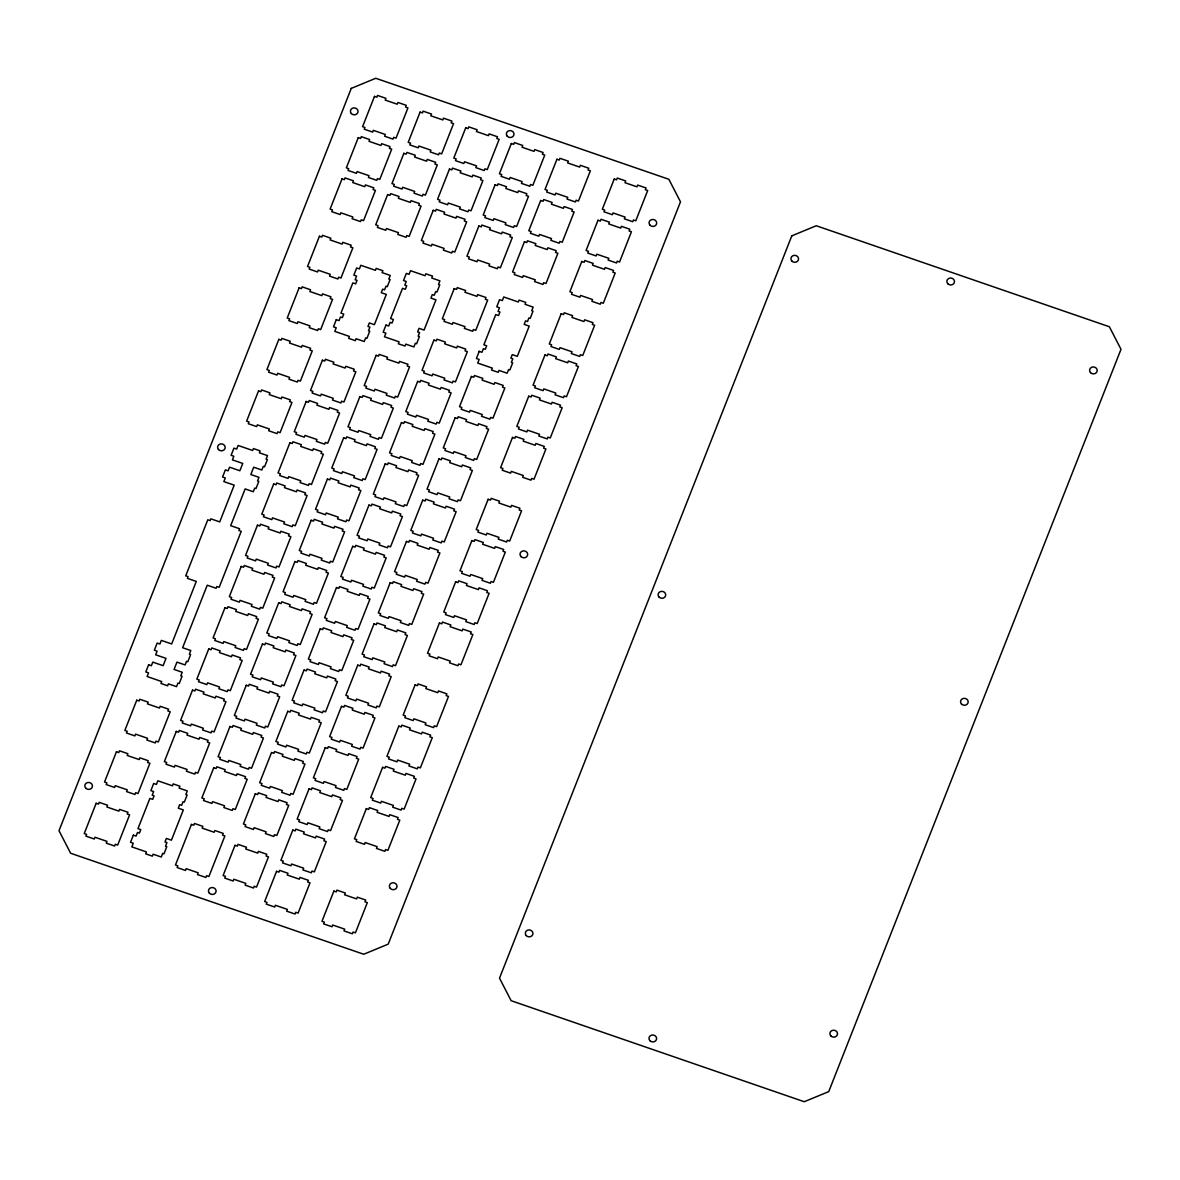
<?xml version="1.0" encoding="UTF-8"?>
<svg xmlns="http://www.w3.org/2000/svg" width="1180" height="1180" viewBox="0 0 1180 1180"><rect width="100%" height="100%" fill="white"/><g stroke="black" fill="none" stroke-linecap="round" stroke-linejoin="round"><path stroke-width="1.5" d="M351.271 88.382L59 830.705L70.623 853.243L363.735 954.251L388.205 944.148L680.491 201.824L668.854 179.286L375.756 78.278L351.271 88.382M148.621 664.797L145.804 671.951L148.547 672.895L147.117 676.524L161.704 681.553L160.952 683.471L167.634 685.772L168.401 683.854L176.543 686.657L177.974 683.028L179.257 683.471L182.074 676.317L180.791 675.889L182.222 672.261L174.065 669.444L176.956 662.128L185.098 664.945L186.529 661.316L187.812 661.759L190.614 654.605L189.346 654.163L190.777 650.534L182.62 647.731L207.238 585.206L216.147 588.274L216.84 586.519L219.185 587.33L241.236 531.31L238.891 530.499L239.584 528.729L230.675 525.661L245.145 488.918L253.302 491.736L254.718 488.107L256.001 488.55L258.818 481.396L257.535 480.953L258.966 477.325L250.824 474.522L253.7 467.206L261.842 470.009L263.273 466.38L264.556 466.823L267.373 459.669L266.09 459.241L267.521 455.613L259.364 452.796L260.131 450.878L253.435 448.562L252.682 450.495L238.094 445.465L236.664 449.093L233.92 448.149L231.103 455.303L233.846 456.247L232.416 459.875L242.756 463.43L239.879 470.746L229.54 467.192L228.109 470.82L225.365 469.876L222.563 477.015L225.292 477.959L223.861 481.588L234.201 485.157L219.731 521.899L210.837 518.831L210.143 520.587L207.798 519.775L185.732 575.796L188.077 576.607L187.384 578.362L196.293 581.43L171.675 643.956L161.335 640.386L159.905 644.014L157.176 643.071L154.359 650.224L157.102 651.168L155.672 654.797L166.011 658.366L163.12 665.668L152.781 662.113L151.365 665.741L148.621 664.797M96.155 803.3L84.252 833.552L86.597 834.363L85.904 836.119L94.282 839.01L94.975 837.24L106.967 841.37L106.274 843.14L114.652 846.031L115.345 844.261L117.69 845.072L129.608 814.834L127.263 814.023L127.956 812.268L119.564 809.377L118.885 811.132L106.893 807.002L107.572 805.247L99.194 802.356L98.501 804.111L96.155 803.3M116.451 751.749L104.548 782.001L106.893 782.812L106.2 784.567L114.578 787.458L115.271 785.688L127.263 789.833L126.57 791.588L134.948 794.479L135.641 792.709L138.001 793.521L149.904 763.283L147.559 762.472L148.252 760.717L139.874 757.826L139.181 759.581L127.189 755.451L127.883 753.696L119.49 750.804L118.797 752.56L116.451 751.749M136.747 700.212L124.844 730.45L127.189 731.261L126.496 733.016L134.874 735.907L135.567 734.137L147.559 738.282L146.866 740.037L155.244 742.928L155.937 741.158L158.297 741.969L170.2 711.732L167.855 710.921L168.548 709.165L160.17 706.274L159.477 708.029L147.485 703.9L148.179 702.144L139.786 699.253L139.093 701.009L136.747 700.212M258.538 390.904L246.62 421.142L248.98 421.953L248.287 423.723L256.665 426.6L257.358 424.844L269.35 428.974L268.656 430.744L277.034 433.621L277.728 431.865L280.073 432.676L291.976 402.424L289.631 401.628L290.324 399.858L281.946 396.981L281.253 398.737L269.261 394.607L269.955 392.837L261.577 389.961L260.883 391.716L258.538 390.904M278.834 339.353L266.916 369.606L269.276 370.402L268.583 372.172L276.961 375.048L277.654 373.293L289.646 377.423L288.953 379.193L297.331 382.069L298.024 380.314L300.369 381.125L312.272 350.888L309.927 350.077L310.62 348.307L302.242 345.43L301.549 347.185L289.557 343.056L290.251 341.3L281.873 338.409L281.179 340.165L278.834 339.353M299.13 287.802L287.212 318.054L289.572 318.851L288.879 320.621L297.257 323.512L297.95 321.742L309.942 325.872L309.249 327.642L317.627 330.518L318.32 328.763L320.665 329.574L332.568 299.337L330.223 298.525L330.916 296.77L322.538 293.879L321.845 295.634L309.853 291.504L310.546 289.749L302.169 286.858L301.475 288.613L299.13 287.802M319.426 236.251L307.523 266.503L309.868 267.314L309.175 269.07L317.553 271.961L318.246 270.191L330.238 274.32L329.545 276.091L337.923 278.981L338.616 277.212L340.961 278.023L352.864 247.785L350.519 246.974L351.212 245.219L342.834 242.328L342.141 244.083L330.149 239.953L330.843 238.198L322.465 235.307L321.771 237.062L319.426 236.251M342.023 178.873L330.105 209.111L332.465 209.922L331.772 211.677L340.15 214.568L340.843 212.813L352.835 216.943L352.142 218.698L360.519 221.589L361.213 219.819L363.558 220.631L375.461 190.393L373.116 189.582L373.809 187.827L365.431 184.935L364.738 186.691L352.746 182.561L353.44 180.805L345.062 177.915L344.368 179.67L342.023 178.873M358.263 137.632L346.345 167.87L348.69 168.681L347.997 170.436L356.39 173.327L357.083 171.572L369.075 175.702L368.381 177.457L376.759 180.348L377.453 178.593L379.798 179.39L391.701 149.152L389.356 148.341L390.049 146.585L381.671 143.695L380.978 145.45L368.986 141.32L369.679 139.565L361.301 136.673L360.608 138.429L358.263 137.632M374.488 96.391L362.584 126.629L364.93 127.44L364.237 129.195L372.615 132.086L373.308 130.331L385.3 134.461L384.606 136.216L392.999 139.107L393.692 137.352L396.038 138.149L407.941 107.911L405.596 107.1L406.289 105.345L397.911 102.453L397.218 104.209L385.226 100.079L385.919 98.323L377.541 95.433L376.848 97.203L374.488 96.391M133.34 835.16L130.523 842.313L133.266 843.258L131.835 846.886L146.423 851.916L145.671 853.833L152.353 856.149L153.12 854.217L161.262 857.019L162.692 853.391L163.976 853.833L166.778 846.694L165.51 846.252L166.941 842.623L164.994 841.945L166.38 838.434L171.424 840.175L183.328 809.923L178.283 808.182L179.67 804.672L181.617 805.335L183.048 801.707L184.316 802.149L187.133 794.996L185.865 794.568L187.296 790.939L179.139 788.122L179.891 786.205L173.209 783.889L172.457 785.821L157.855 780.791L156.424 784.42L153.695 783.476L150.878 790.63L153.607 791.573L152.191 795.202L154.064 795.851L152.677 799.362L149.89 798.403L137.972 828.64L140.774 829.614L139.388 833.124L137.5 832.475L136.069 836.104L133.34 835.16M336.3 319.662L333.498 326.816L336.226 327.76L334.796 331.388L349.398 336.418L348.631 338.336L355.328 340.651L356.08 338.719L364.237 341.522L365.667 337.893L366.936 338.336L369.753 331.197L368.47 330.754L369.901 327.126L367.954 326.447L369.34 322.937L374.385 324.677L386.303 294.425L381.258 292.684L382.645 289.174L384.577 289.838L386.007 286.209L387.291 286.651L390.108 279.498L388.825 279.07L390.255 275.427L382.114 272.624L382.866 270.707L376.169 268.391L375.417 270.323L360.829 265.294L359.399 268.922L356.655 267.978L353.838 275.132L356.581 276.076L355.151 279.704L357.038 280.353L355.652 283.864L352.85 282.905L340.946 313.143L343.749 314.116L342.362 317.627L340.474 316.978L339.044 320.606L336.3 319.662M176.277 731.394L164.359 761.631L166.704 762.442L166.011 764.198L174.404 767.088L175.097 765.333L187.089 769.463L186.396 771.219L194.774 774.11L195.467 772.354L197.812 773.151L209.716 742.913L207.37 742.102L208.064 740.347L199.686 737.456L198.992 739.211L187.001 735.081L187.694 733.326L179.316 730.435L178.623 732.205L176.277 731.394M192.502 690.153L180.599 720.39L182.944 721.201L182.251 722.957L190.629 725.848L191.322 724.092L203.314 728.222L202.621 729.977L211.014 732.869L211.692 731.113L214.052 731.925L225.955 701.672L223.61 700.861L224.303 699.106L215.925 696.215L215.232 697.985L203.24 693.84L203.934 692.085L195.541 689.194L194.862 690.964L192.502 690.153M208.742 648.912L196.839 679.149L199.184 679.96L198.491 681.716L206.869 684.606L207.562 682.851L219.554 686.981L218.861 688.737L227.239 691.628L227.932 689.872L230.277 690.683L242.195 660.431L239.85 659.62L240.543 657.865L232.15 654.974L231.457 656.744L219.465 652.599L220.159 650.844L211.781 647.953L211.087 649.723L208.742 648.912M224.982 607.671L213.079 637.908L215.424 638.719L214.731 640.475L223.108 643.365L223.802 641.61L235.794 645.74L235.1 647.496L243.478 650.387L244.172 648.631L246.517 649.443L258.435 619.19L256.075 618.379L256.768 616.624L248.39 613.733L247.697 615.503L235.705 611.373L236.398 609.603L228.02 606.712L227.327 608.482L224.982 607.671M241.221 566.429L229.318 596.667L231.664 597.478L230.97 599.234L239.348 602.125L240.042 600.369L252.033 604.499L251.34 606.255L259.718 609.146L260.411 607.39L262.757 608.202L274.66 577.949L272.315 577.153L273.008 575.383L264.63 572.492L263.937 574.262L251.945 570.132L252.638 568.362L244.26 565.486L243.567 567.241L241.221 566.429M257.461 525.189L245.543 555.426L247.903 556.237L247.21 558.007L255.588 560.884L256.281 559.128L268.273 563.258L267.58 565.028L275.958 567.904L276.651 566.149L278.996 566.961L290.899 536.708L288.554 535.912L289.248 534.142L280.87 531.266L280.176 533.021L268.185 528.891L268.878 527.121L260.5 524.245L259.806 526L257.461 525.189M273.701 483.948L261.783 514.2L264.128 514.996L263.435 516.766L271.828 519.643L272.521 517.887L284.513 522.017L283.82 523.787L292.197 526.663L292.891 524.908L295.236 525.72L307.139 495.482L304.794 494.671L305.487 492.901L297.109 490.025L296.416 491.78L284.424 487.65L285.118 485.88L276.74 483.003L276.046 484.759L273.701 483.948M289.926 442.707L278.023 472.959L280.368 473.755L279.675 475.525L288.053 478.401L288.746 476.646L300.738 480.776L300.045 482.546L308.437 485.423L309.131 483.667L311.476 484.478L323.379 454.241L321.034 453.43L321.727 451.66L313.349 448.784L312.656 450.539L300.664 446.409L301.357 444.654L292.979 441.763L292.286 443.518L289.926 442.707M306.166 401.466L294.263 431.718L296.608 432.529L295.915 434.284L304.293 437.175L304.986 435.405L316.978 439.535L316.284 441.305L324.662 444.196L325.356 442.426L327.716 443.238L339.619 413L337.274 412.189L337.967 410.434L329.589 407.543L328.896 409.298L316.904 405.168L317.582 403.413L309.204 400.522L308.511 402.277L306.166 401.466M322.406 360.225L310.502 390.477L312.848 391.288L312.154 393.043L320.532 395.934L321.226 394.164L333.217 398.309L332.524 400.064L340.902 402.955L341.595 401.185L343.941 401.997L355.858 371.759L353.499 370.948L354.192 369.193L345.814 366.302L345.12 368.057L333.129 363.927L333.822 362.172L325.444 359.281L324.751 361.036L322.406 360.225M387.63 194.582L375.727 224.82L378.072 225.631L377.379 227.401L385.757 230.277L386.45 228.522L398.442 232.652L397.749 234.422L406.126 237.298L406.82 235.543L409.165 236.354L421.068 206.102L418.723 205.305L419.416 203.535L411.038 200.659L410.345 202.414L398.353 198.284L399.047 196.514L390.669 193.638L389.975 195.393L387.63 194.582M403.87 153.341L391.952 183.593L394.312 184.39L393.619 186.16L401.997 189.036L402.69 187.281L414.682 191.411L413.988 193.181L422.366 196.057L423.06 194.302L425.405 195.113L437.308 164.876L434.963 164.064L435.656 162.294L427.278 159.418L426.585 161.173L414.593 157.043L415.286 155.273L406.908 152.397L406.215 154.152L403.87 153.341M420.095 112.1L408.192 142.352L410.537 143.149L409.844 144.919L418.222 147.795L418.915 146.04L430.906 150.17L430.228 151.94L438.606 154.816L439.299 153.061L441.645 153.872L453.548 123.635L451.202 122.823L451.896 121.053L443.518 118.177L442.825 119.932L430.833 115.802L431.526 114.047L423.148 111.156L422.455 112.911L420.095 112.1M385.978 325.075L383.161 332.214L385.89 333.158L384.474 336.787L399.061 341.817L398.309 343.749L404.991 346.05L405.758 344.132L413.9 346.935L415.331 343.306L416.599 343.749L419.416 336.595L418.148 336.153L419.579 332.524L417.632 331.86L419.018 328.335L424.062 330.076L435.966 299.838L430.921 298.098L432.308 294.572L434.255 295.251L435.686 291.622L436.954 292.065L439.771 284.911L438.488 284.469L439.919 280.84L431.777 278.038L432.529 276.105L425.847 273.804L425.08 275.722L410.493 270.692L409.062 274.32L406.318 273.391L403.516 280.53L406.245 281.474L404.814 285.103L406.702 285.752L405.315 289.277L402.527 288.304L390.61 318.556L393.412 319.514L392.025 323.04L390.138 322.391L388.707 326.019L385.978 325.075M191.44 824.422L175.466 864.984L177.811 865.796L177.118 867.551L185.496 870.442L186.189 868.672L198.181 872.817L197.488 874.572L205.881 877.463L206.574 875.693L208.919 876.504L224.879 835.956L222.533 835.145L223.227 833.39L214.849 830.499L214.155 832.254L202.164 828.124L202.857 826.369L194.479 823.478L193.786 825.233L191.44 824.422M213.757 767.723L201.854 797.975L204.199 798.771L203.506 800.542L211.884 803.418L212.577 801.663L224.569 805.793L223.876 807.562L232.254 810.439L232.947 808.683L235.292 809.495L247.21 779.257L244.865 778.446L245.558 776.676L237.165 773.8L236.472 775.555L224.48 771.425L225.174 769.67L216.796 766.779L216.102 768.534L213.757 767.723M229.997 726.482L218.094 756.734L220.439 757.531L219.745 759.301L228.124 762.192L228.817 760.422L240.809 764.552L240.115 766.322L248.493 769.198L249.187 767.442L251.532 768.254L263.45 738.016L261.09 737.205L261.783 735.45L253.405 732.559L252.712 734.314L240.72 730.184L241.413 728.429L233.035 725.538L232.342 727.293L229.997 726.482M246.237 685.241L234.333 715.493L236.679 716.304L235.985 718.06L244.363 720.951L245.056 719.181L257.048 723.311L256.355 725.081L264.733 727.972L265.426 726.202L267.772 727.013L279.675 696.775L277.33 695.964L278.023 694.209L269.645 691.318L268.952 693.073L256.96 688.943L257.653 687.188L249.275 684.297L248.582 686.052L246.237 685.241M262.476 644L250.558 674.252L252.918 675.063L252.225 676.819L260.603 679.71L261.296 677.94L273.288 682.084L272.595 683.84L280.973 686.731L281.666 684.961L284.011 685.772L295.915 655.534L293.569 654.723L294.263 652.968L285.885 650.077L285.191 651.832L273.2 647.702L273.893 645.947L265.515 643.056L264.822 644.811L262.476 644M278.716 602.774L266.798 633.011L269.143 633.822L268.45 635.577L276.843 638.469L277.536 636.699L289.528 640.843L288.834 642.599L297.213 645.49L297.906 643.72L300.251 644.531L312.154 614.293L309.809 613.482L310.502 611.727L302.124 608.836L301.431 610.591L289.439 606.461L290.132 604.706L281.755 601.815L281.061 603.57L278.716 602.774M294.941 561.533L283.038 591.77L285.383 592.581L284.69 594.337L293.068 597.227L293.761 595.472L305.753 599.602L305.06 601.358L313.452 604.249L314.146 602.479L316.491 603.29L328.394 573.052L326.049 572.241L326.742 570.486L318.364 567.595L317.671 569.35L305.679 565.22L306.372 563.465L297.994 560.574L297.301 562.329L294.941 561.533M311.181 520.292L299.278 550.529L301.623 551.34L300.93 553.096L309.308 555.986L310.001 554.231L321.993 558.361L321.299 560.117L329.677 563.008L330.37 561.252L332.716 562.049L344.634 531.811L342.288 531L342.982 529.245L334.589 526.354L333.911 528.109L321.919 523.979L322.597 522.224L314.219 519.333L313.526 521.088L311.181 520.292M327.421 479.05L315.517 509.288L317.863 510.099L317.169 511.855L325.547 514.746L326.241 512.99L338.232 517.12L337.539 518.875L345.917 521.767L346.61 520.011L348.956 520.808L360.874 490.57L358.514 489.759L359.207 488.004L350.829 485.113L350.136 486.883L338.144 482.738L338.837 480.983L330.459 478.092L329.766 479.862L327.421 479.05M343.66 437.81L331.757 468.047L334.102 468.858L333.409 470.614L341.787 473.505L342.48 471.749L354.472 475.879L353.779 477.635L362.157 480.525L362.85 478.77L365.195 479.582L377.099 449.329L374.753 448.518L375.447 446.763L367.069 443.872L366.375 445.642L354.384 441.497L355.077 439.742L346.699 436.851L346.006 438.621L343.66 437.81M359.9 396.569L347.982 426.806L350.342 427.617L349.649 429.373L358.027 432.264L358.72 430.508L370.712 434.638L370.019 436.394L378.397 439.285L379.09 437.529L381.435 438.341L393.338 408.088L390.993 407.277L391.686 405.522L383.308 402.631L382.615 404.401L370.623 400.256L371.317 398.501L362.939 395.61L362.245 397.38L359.9 396.569M376.14 355.328L364.222 385.565L366.567 386.376L365.874 388.132L374.267 391.023L374.96 389.267L386.952 393.397L386.258 395.152L394.636 398.044L395.329 396.288L397.675 397.1L409.578 366.847L407.233 366.051L407.926 364.281L399.548 361.39L398.855 363.16L386.863 359.03L387.556 357.26L379.178 354.384L378.485 356.139L376.14 355.328M433.237 210.306L421.334 240.543L423.679 241.354L422.986 243.109L431.364 246.001L432.057 244.245L444.049 248.375L443.356 250.131L451.733 253.022L452.427 251.266L454.772 252.063L466.675 221.825L464.33 221.014L465.023 219.259L456.645 216.368L455.952 218.123L443.96 213.993L444.654 212.238L436.275 209.347L435.582 211.102L433.237 210.306M449.477 169.065L437.559 199.302L439.919 200.113L439.226 201.869L447.603 204.76L448.297 203.004L460.289 207.134L459.595 208.89L467.973 211.781L468.667 210.025L471.012 210.822L482.915 180.584L480.57 179.773L481.263 178.018L472.885 175.127L472.192 176.882L460.2 172.752L460.893 170.997L452.515 168.106L451.822 169.876L449.477 169.065M465.717 127.823L453.799 158.061L456.144 158.872L455.45 160.628L463.843 163.519L464.537 161.763L476.528 165.893L475.835 167.649L484.213 170.54L484.906 168.784L487.251 169.596L499.155 139.343L496.81 138.532L497.503 136.777L489.125 133.886L488.432 135.656L476.44 131.511L477.133 129.756L468.755 126.865L468.062 128.635L465.717 127.823M235.012 845.308L223.108 875.545L225.454 876.356L224.761 878.112L233.139 881.003L233.832 879.248L245.823 883.378L245.13 885.133L253.508 888.024L254.202 886.269L256.547 887.065L268.465 856.827L266.105 856.016L266.798 854.261L258.42 851.37L257.727 853.125L245.735 848.995L246.428 847.24L238.05 844.349L237.357 846.104L235.012 845.308M255.308 793.757L243.405 823.994L245.75 824.805L245.056 826.561L253.435 829.452L254.128 827.696L266.12 831.826L265.426 833.582L273.804 836.473L274.498 834.717L276.843 835.514L288.761 805.276L286.401 804.465L287.094 802.71L278.716 799.819L278.023 801.574L266.031 797.444L266.724 795.689L258.346 792.798L257.653 794.568L255.308 793.757M271.548 752.516L259.644 782.753L261.99 783.564L261.296 785.319L269.674 788.211L270.368 786.455L282.359 790.585L281.666 792.341L290.044 795.231L290.737 793.476L293.082 794.288L304.986 764.035L302.641 763.224L303.334 761.469L294.956 758.578L294.263 760.348L282.271 756.203L282.964 754.448L274.586 751.557L273.893 753.327L271.548 752.516M287.787 711.275L275.869 741.512L278.229 742.323L277.536 744.078L285.914 746.97L286.607 745.214L298.599 749.344L297.906 751.1L306.284 753.991L306.977 752.235L309.322 753.047L321.226 722.794L318.88 721.983L319.574 720.228L311.195 717.337L310.502 719.107L298.511 714.962L299.204 713.207L290.826 710.316L290.132 712.086L287.787 711.275M304.027 670.034L292.109 700.271L294.454 701.082L293.761 702.838L302.154 705.729L302.847 703.973L314.839 708.103L314.146 709.859L322.524 712.75L323.217 710.994L325.562 711.806L337.465 681.553L335.12 680.742L335.813 678.987L327.435 676.096L326.742 677.866L314.75 673.736L315.444 671.966L307.066 669.075L306.372 670.845L304.027 670.034M320.252 628.793L308.349 659.03L310.694 659.841L310.001 661.597L318.379 664.488L319.072 662.732L331.064 666.862L330.37 668.618L338.763 671.509L339.457 669.753L341.802 670.565L353.705 640.312L351.36 639.516L352.053 637.746L343.675 634.855L342.982 636.625L330.99 632.495L331.683 630.725L323.305 627.849L322.612 629.604L320.252 628.793M336.492 587.552L324.589 617.789L326.934 618.6L326.241 620.37L334.619 623.247L335.312 621.491L347.304 625.621L346.61 627.376L354.988 630.268L355.682 628.512L358.042 629.324L369.945 599.071L367.6 598.275L368.293 596.505L359.915 593.629L359.221 595.384L347.23 591.254L347.923 589.484L339.53 586.608L338.837 588.363L336.492 587.552M352.731 546.311L340.828 576.563L343.173 577.359L342.48 579.129L350.858 582.005L351.552 580.25L363.543 584.38L362.85 586.15L371.228 589.026L371.921 587.271L374.267 588.082L386.185 557.845L383.839 557.034L384.518 555.264L376.14 552.388L375.447 554.143L363.455 550.013L364.148 548.243L355.77 545.367L355.077 547.122L352.731 546.311M368.971 505.07L357.068 535.322L359.413 536.118L358.72 537.888L367.098 540.764L367.791 539.009L379.783 543.139L379.09 544.909L387.468 547.786L388.161 546.03L390.506 546.841L402.41 516.604L400.064 515.793L400.757 514.023L392.38 511.147L391.686 512.902L379.695 508.772L380.388 507.017L372.01 504.125L371.317 505.881L368.971 505.07M385.211 463.829L373.308 494.081L375.653 494.877L374.96 496.647L383.338 499.538L384.031 497.768L396.023 501.898L395.329 503.668L403.707 506.545L404.401 504.789L406.746 505.601L418.649 475.363L416.304 474.552L416.997 472.797L408.619 469.906L407.926 471.661L395.934 467.531L396.627 465.775L388.25 462.885L387.556 464.64L385.211 463.829M401.451 422.588L389.533 452.84L391.878 453.651L391.2 455.406L399.577 458.297L400.271 456.527L412.263 460.672L411.569 462.427L419.947 465.318L420.641 463.548L422.986 464.36L434.889 434.122L432.544 433.311L433.237 431.555L424.859 428.665L424.166 430.42L412.174 426.29L412.867 424.535L404.489 421.644L403.796 423.399L401.451 422.588M417.676 381.347L405.773 411.599L408.118 412.41L407.425 414.165L415.803 417.056L416.496 415.286L428.488 419.431L427.794 421.186L436.187 424.077L436.88 422.307L439.226 423.119L451.129 392.881L448.784 392.07L449.477 390.315L441.099 387.424L440.406 389.179L428.414 385.049L429.107 383.294L420.729 380.402L420.036 382.158L417.676 381.347M433.916 340.12L422.012 370.358L424.358 371.169L423.664 372.924L432.042 375.815L432.736 374.045L444.727 378.19L444.034 379.945L452.412 382.836L453.105 381.066L455.465 381.877L467.369 351.64L465.023 350.829L465.717 349.074L457.339 346.183L456.645 347.938L444.654 343.808L445.347 342.053L436.954 339.161L436.261 340.917L433.916 340.12M454.212 288.569L442.308 318.806L444.654 319.618L443.96 321.373L452.338 324.264L453.031 322.509L465.023 326.639L464.33 328.394L472.723 331.285L473.401 329.53L475.761 330.326L487.665 300.089L485.319 299.278L486.013 297.522L477.635 294.631L476.941 296.387L464.95 292.257L465.643 290.501L457.25 287.61L456.572 289.366L454.212 288.569M478.844 226.014L466.941 256.252L469.286 257.063L468.593 258.833L476.971 261.709L477.664 259.954L489.656 264.084L488.963 265.854L497.341 268.73L498.034 266.975L500.379 267.786L512.297 237.549L509.937 236.738L510.63 234.968L502.252 232.091L501.559 233.846L489.567 229.717L490.261 227.947L481.882 225.07L481.189 226.826L478.844 226.014M495.084 184.773L483.18 215.026L485.526 215.822L484.833 217.592L493.211 220.468L493.904 218.713L505.896 222.843L505.202 224.613L513.58 227.489L514.274 225.734L516.619 226.545L528.522 196.308L526.177 195.496L526.87 193.727L518.492 190.85L517.799 192.606L505.807 188.476L506.5 186.72L498.122 183.829L497.429 185.584L495.084 184.773M511.324 143.532L499.406 173.785L501.766 174.581L501.072 176.351L509.45 179.242L510.144 177.472L522.135 181.602L521.442 183.372L529.82 186.248L530.513 184.493L532.859 185.304L544.762 155.067L542.417 154.256L543.11 152.5L534.732 149.609L534.038 151.365L522.047 147.234L522.74 145.479L514.362 142.588L513.669 144.344L511.324 143.532M479.213 351.345L476.41 358.499L479.139 359.443L477.708 363.071L492.311 368.101L491.544 370.033L498.24 372.334L498.993 370.402L507.149 373.219L508.58 369.591L509.849 370.033L512.666 362.88L511.382 362.437L512.813 358.808L510.866 358.145L512.253 354.62L517.297 356.36L529.215 326.123L524.171 324.382L525.557 320.857L527.49 321.521L528.92 317.892L530.203 318.334L533.021 311.195L531.738 310.753L533.168 307.125L525.026 304.307L525.779 302.39L519.082 300.089L518.33 302.006L503.742 296.977L502.311 300.605L499.568 299.661L496.75 306.815L499.494 307.759L498.063 311.387L499.951 312.036L498.565 315.547L495.762 314.588L483.859 344.826L486.662 345.799L485.275 349.31L483.387 348.661L481.956 352.289L479.213 351.345M276.562 871.327L264.659 901.564L267.005 902.375L266.311 904.146L274.689 907.022L275.382 905.267L287.374 909.396L286.681 911.167L295.059 914.043L295.752 912.288L298.098 913.099L310.001 882.861L307.656 882.05L308.349 880.28L299.971 877.404L299.278 879.159L287.286 875.029L287.979 873.259L279.601 870.383L278.908 872.138L276.562 871.327M292.802 830.086L280.884 860.338L283.244 861.135L282.551 862.904L290.929 865.781L291.622 864.025L303.614 868.156L302.921 869.926L311.299 872.802L311.992 871.047L314.337 871.858L326.241 841.62L323.895 840.809L324.589 839.039L316.211 836.163L315.517 837.918L303.526 833.788L304.219 832.033L295.841 829.142L295.148 830.897L292.802 830.086M309.042 788.845L297.124 819.097L299.469 819.894L298.776 821.663L307.169 824.555L307.862 822.785L319.854 826.915L319.161 828.685L327.538 831.561L328.232 829.806L330.577 830.617L342.48 800.379L340.135 799.568L340.828 797.813L332.45 794.922L331.757 796.677L319.765 792.547L320.459 790.792L312.081 787.901L311.387 789.656L309.042 788.845M325.267 747.604L313.364 777.856L315.709 778.667L315.016 780.423L323.394 783.313L324.087 781.544L336.079 785.673L335.386 787.444L343.778 790.335L344.471 788.565L346.817 789.376L358.72 759.138L356.375 758.327L357.068 756.572L348.69 753.681L347.997 755.436L336.005 751.306L336.698 749.551L328.32 746.66L327.627 748.415L325.267 747.604M341.507 706.363L329.604 736.615L331.949 737.426L331.256 739.182L339.634 742.073L340.327 740.303L352.319 744.447L351.625 746.202L360.003 749.094L360.697 747.324L363.057 748.135L374.96 717.897L372.615 717.086L373.308 715.331L364.93 712.44L364.237 714.195L352.245 710.065L352.923 708.31L344.545 705.419L343.852 707.174L341.507 706.363M357.747 665.122L345.843 695.374L348.189 696.185L347.495 697.941L355.873 700.832L356.567 699.062L368.558 703.206L367.865 704.962L376.243 707.852L376.936 706.082L379.281 706.894L391.2 676.656L388.84 675.845L389.533 674.09L381.155 671.199L380.462 672.954L368.47 668.824L369.163 667.069L360.785 664.178L360.092 665.933L357.747 665.122M373.986 623.896L362.083 654.133L364.428 654.944L363.735 656.7L372.113 659.591L372.806 657.835L384.798 661.965L384.105 663.721L392.483 666.612L393.176 664.842L395.521 665.653L407.425 635.415L405.079 634.604L405.773 632.849L397.395 629.958L396.701 631.713L384.709 627.583L385.403 625.828L377.025 622.937L376.332 624.692L373.986 623.896M390.226 582.654L378.308 612.892L380.668 613.703L379.975 615.459L388.353 618.35L389.046 616.594L401.038 620.724L400.345 622.48L408.723 625.371L409.416 623.615L411.761 624.412L423.664 594.174L421.319 593.363L422.012 591.608L413.634 588.717L412.941 590.472L400.949 586.342L401.643 584.587L393.265 581.696L392.571 583.451L390.226 582.654M406.466 541.413L394.548 571.651L396.893 572.462L396.215 574.218L404.593 577.109L405.286 575.353L417.277 579.483L416.584 581.239L424.962 584.13L425.656 582.374L428.001 583.171L439.904 552.933L437.559 552.122L438.252 550.367L429.874 547.476L429.181 549.231L417.189 545.101L417.882 543.346L409.504 540.455L408.811 542.225L406.466 541.413M422.691 500.173L410.788 530.41L413.133 531.221L412.44 532.976L420.818 535.868L421.511 534.112L433.502 538.242L432.809 539.998L441.202 542.889L441.895 541.133L444.241 541.945L456.144 511.692L453.799 510.881L454.492 509.126L446.114 506.235L445.421 508.005L433.429 503.86L434.122 502.105L425.744 499.214L425.051 500.984L422.691 500.173M438.93 458.932L427.027 489.169L429.373 489.98L428.679 491.736L437.057 494.626L437.75 492.871L449.742 497.001L449.049 498.757L457.427 501.648L458.12 499.892L460.48 500.704L472.384 470.451L470.038 469.64L470.731 467.885L462.353 464.994L461.66 466.764L449.669 462.619L450.362 460.864L441.969 457.973L441.276 459.743L438.93 458.932M455.17 417.691L443.267 447.928L445.612 448.739L444.919 450.495L453.297 453.386L453.99 451.63L465.982 455.76L465.289 457.516L473.667 460.406L474.36 458.651L476.705 459.463L488.623 429.21L486.278 428.399L486.971 426.644L478.579 423.753L477.885 425.523L465.894 421.393L466.587 419.623L458.209 416.732L457.516 418.502L455.17 417.691M471.41 376.45L459.507 406.687L461.852 407.498L461.159 409.268L469.537 412.145L470.23 410.389L482.222 414.519L481.529 416.275L489.906 419.166L490.6 417.41L492.945 418.222L504.863 387.969L502.503 387.173L503.196 385.403L494.818 382.526L494.125 384.282L482.133 380.152L482.827 378.382L474.449 375.506L473.755 377.261L471.41 376.45M524.451 241.738L512.548 271.975L514.893 272.786L514.2 274.542L522.578 277.433L523.271 275.678L535.263 279.808L534.57 281.563L542.948 284.454L543.641 282.699L545.986 283.495L557.904 253.257L555.544 252.446L556.237 250.691L547.859 247.8L547.166 249.555L535.174 245.425L535.868 243.67L527.49 240.779L526.796 242.549L524.451 241.738M540.691 200.497L528.788 230.734L531.133 231.546L530.44 233.301L538.817 236.192L539.511 234.437L551.503 238.567L550.809 240.322L559.187 243.213L559.88 241.458L562.226 242.254L574.129 212.017L571.784 211.205L572.477 209.45L564.099 206.559L563.406 208.329L551.414 204.184L552.107 202.429L543.729 199.538L543.036 201.308L540.691 200.497M556.931 159.256L545.013 189.493L547.373 190.305L546.679 192.06L555.057 194.951L555.75 193.196L567.742 197.326L567.049 199.081L575.427 201.972L576.12 200.217L578.466 201.028L590.369 170.776L588.024 169.964L588.717 168.209L580.339 165.318L579.646 167.088L567.654 162.943L568.347 161.188L559.969 158.297L559.276 160.067L556.931 159.256M333.881 891.077L321.963 921.329L324.323 922.126L323.63 923.896L332.008 926.772L332.701 925.017L344.693 929.147L344 930.917L352.378 933.793L353.071 932.038L355.416 932.849L367.319 902.612L364.974 901.8L365.667 900.03L357.289 897.154L356.596 898.909L344.604 894.779L345.298 893.009L336.92 890.133L336.226 891.888L333.881 891.077M366.346 808.595L354.443 838.847L356.788 839.644L356.094 841.414L364.473 844.305L365.166 842.535L377.158 846.665L376.464 848.435L384.857 851.311L385.536 849.556L387.896 850.367L399.799 820.13L397.454 819.318L398.147 817.563L389.769 814.672L389.075 816.427L377.084 812.297L377.777 810.542L369.384 807.651L368.706 809.406L366.346 808.595M382.586 767.354L370.682 797.606L373.028 798.418L372.334 800.173L380.712 803.064L381.406 801.294L393.397 805.438L392.704 807.194L401.082 810.085L401.775 808.315L404.121 809.126L416.039 778.889L413.693 778.077L414.387 776.322L405.994 773.431L405.3 775.186L393.309 771.056L394.002 769.301L385.624 766.41L384.931 768.165L382.586 767.354M398.825 726.113L386.922 756.365L389.267 757.177L388.574 758.932L396.952 761.823L397.645 760.053L409.637 764.198L408.944 765.953L417.322 768.844L418.015 767.074L420.36 767.885L432.278 737.648L429.918 736.836L430.612 735.081L422.233 732.19L421.54 733.945L409.549 729.815L410.242 728.06L401.864 725.169L401.171 726.924L398.825 726.113M415.065 684.887L403.162 715.124L405.507 715.936L404.814 717.691L413.192 720.582L413.885 718.812L425.877 722.957L425.184 724.712L433.562 727.603L434.255 725.833L436.6 726.644L448.503 696.407L446.158 695.595L446.851 693.84L438.473 690.949L437.78 692.704L425.788 688.574L426.481 686.819L418.103 683.928L417.41 685.683L415.065 684.887M439.417 623.025L427.514 653.263L429.859 654.074L429.166 655.829L437.544 658.72L438.237 656.965L450.229 661.095L449.536 662.85L457.914 665.741L458.607 663.986L460.952 664.783L472.87 634.545L470.525 633.734L471.218 631.979L462.825 629.088L462.132 630.843L450.141 626.713L450.834 624.957L442.456 622.067L441.763 623.822L439.417 623.025M455.657 581.784L443.754 612.022L446.099 612.833L445.406 614.588L453.784 617.479L454.477 615.724L466.469 619.854L465.775 621.609L474.154 624.5L474.847 622.745L477.192 623.542L489.11 593.304L486.75 592.493L487.443 590.738L479.065 587.847L478.372 589.602L466.38 585.472L467.074 583.716L458.696 580.826L458.002 582.596L455.657 581.784M471.897 540.543L459.994 570.781L462.339 571.592L461.646 573.347L470.024 576.238L470.717 574.483L482.709 578.613L482.015 580.368L490.393 583.259L491.087 581.504L493.432 582.315L505.335 552.063L502.99 551.252L503.683 549.497L495.305 546.606L494.612 548.375L482.62 544.231L483.313 542.476L474.935 539.585L474.242 541.355L471.897 540.543M488.137 499.302L476.219 529.54L478.579 530.351L477.885 532.106L486.263 534.997L486.957 533.242L498.948 537.372L498.255 539.127L506.633 542.018L507.326 540.263L509.672 541.074L521.575 510.822L519.23 510.011L519.923 508.255L511.545 505.365L510.851 507.135L498.86 502.99L499.553 501.235L491.175 498.344L490.482 500.114L488.137 499.302M512.489 437.441L500.586 467.678L502.931 468.49L502.238 470.245L510.616 473.136L511.309 471.38L523.3 475.511L522.607 477.266L530.985 480.157L531.678 478.401L534.024 479.213L545.927 448.961L543.582 448.164L544.275 446.394L535.897 443.503L535.204 445.273L523.212 441.143L523.905 439.373L515.527 436.497L514.834 438.252L512.489 437.441M528.729 396.2L516.811 426.437L519.171 427.249L518.477 429.019L526.855 431.895L527.549 430.14L539.54 434.27L538.847 436.025L547.225 438.916L547.918 437.161L550.264 437.972L562.167 407.72L559.822 406.923L560.515 405.153L552.137 402.277L551.444 404.032L539.452 399.902L540.145 398.132L531.767 395.256L531.074 397.011L528.729 396.2M544.968 354.959L533.05 385.196L535.396 386.007L534.717 387.777L543.095 390.654L543.788 388.899L555.78 393.029L555.087 394.799L563.465 397.675L564.158 395.92L566.503 396.731L578.407 366.493L576.061 365.682L576.755 363.912L568.376 361.036L567.683 362.791L555.692 358.661L556.385 356.891L548.007 354.015L547.314 355.77L544.968 354.959M561.193 313.718L549.29 343.97L551.635 344.767L550.942 346.536L559.32 349.413L560.013 347.658L572.005 351.788L571.312 353.558L579.705 356.434L580.398 354.679L582.743 355.49L594.646 325.252L592.301 324.441L592.994 322.671L584.616 319.795L583.923 321.55L571.931 317.42L572.625 315.665L564.247 312.774L563.553 314.529L561.193 313.718M581.77 261.488L569.866 291.726L572.212 292.537L571.518 294.292L579.896 297.183L580.59 295.428L592.581 299.558L591.888 301.313L600.266 304.204L600.959 302.449L603.304 303.245L615.208 273.008L612.863 272.197L613.556 270.441L605.178 267.55L604.485 269.306L592.493 265.175L593.186 263.42L584.808 260.529L584.115 262.299L581.77 261.488M598.009 220.247L586.091 250.484L588.451 251.296L587.758 253.051L596.136 255.942L596.829 254.187L608.821 258.317L608.128 260.072L616.506 262.963L617.199 261.208L619.544 262.019L631.448 231.767L629.102 230.956L629.796 229.2L621.418 226.309L620.724 228.079L608.733 223.935L609.426 222.179L601.048 219.288L600.355 221.058L598.009 220.247M614.249 179.006L602.331 209.244L604.676 210.055L603.983 211.81L612.376 214.701L613.069 212.946L625.061 217.076L624.368 218.831L632.746 221.722L633.439 219.967L635.784 220.778L647.687 190.526L645.342 189.715L646.035 187.959L637.657 185.068L636.964 186.838L624.972 182.694L625.666 180.938L617.288 178.047L616.594 179.817L614.249 179.006M791.795 235.853L499.509 978.176L511.147 1000.714L804.244 1101.722L828.729 1091.618L1121 349.295L1109.377 326.757L816.265 225.749L791.795 235.853M390.3 888.422A3.82 3.466 6.7 0 0 396.79 887.463A3.82 3.466 6.7 0 0 392.512 882.788A3.82 3.466 6.7 0 0 390.3 888.422M85.727 788.107A3.82 3.466 6.7 0 0 92.232 787.149A3.82 3.466 6.7 0 0 87.939 782.488A3.82 3.466 6.7 0 0 85.727 788.107M218.492 449.55A3.82 3.466 6.7 0 0 224.982 448.592A3.82 3.466 6.7 0 0 220.704 443.931A3.82 3.466 6.7 0 0 218.492 449.55M351.33 113.546A3.82 3.466 6.7 0 0 357.82 112.587A3.82 3.466 6.7 0 0 353.543 107.926A3.82 3.466 6.7 0 0 351.33 113.546M520.941 556.532A3.82 3.466 6.7 0 0 527.445 555.574A3.82 3.466 6.7 0 0 523.153 550.898A3.82 3.466 6.7 0 0 520.941 556.532M649.974 225.144A3.82 3.466 6.7 0 0 656.478 224.185A3.82 3.466 6.7 0 0 652.186 219.51A3.82 3.466 6.7 0 0 649.974 225.144M209.376 893.186A3.82 3.466 6.7 0 0 215.881 892.227A3.82 3.466 6.7 0 0 211.589 887.567A3.82 3.466 6.7 0 0 209.376 893.186M507.267 136.231A3.82 3.466 6.7 0 0 513.772 135.272A3.82 3.466 6.7 0 0 509.495 130.611A3.82 3.466 6.7 0 0 507.267 136.231M947.791 283.702A3.82 3.466 6.7 0 0 954.281 282.743A3.82 3.466 6.7 0 0 950.003 278.067A3.82 3.466 6.7 0 0 947.791 283.702M649.9 1040.657A3.82 3.466 6.7 0 0 656.39 1039.698A3.82 3.466 6.7 0 0 652.112 1035.022A3.82 3.466 6.7 0 0 649.9 1040.657M1090.497 372.6A3.82 3.466 6.7 0 0 1096.987 371.641A3.82 3.466 6.7 0 0 1092.71 366.98A3.82 3.466 6.7 0 0 1090.497 372.6M830.808 1035.878A3.82 3.466 6.7 0 0 837.298 1034.934A3.82 3.466 6.7 0 0 833.021 1030.258A3.82 3.466 6.7 0 0 830.808 1035.878M659 597.021A3.82 3.466 6.7 0 0 665.49 596.062A3.82 3.466 6.7 0 0 661.213 591.387A3.82 3.466 6.7 0 0 659 597.021M791.839 261.016A3.82 3.466 6.7 0 0 798.329 260.057A3.82 3.466 6.7 0 0 794.052 255.381A3.82 3.466 6.7 0 0 791.839 261.016M526.25 935.578A3.82 3.466 6.7 0 0 532.74 934.619A3.82 3.466 6.7 0 0 528.463 929.943A3.82 3.466 6.7 0 0 526.25 935.578M961.464 703.988A3.82 3.466 6.7 0 0 967.954 703.044A3.82 3.466 6.7 0 0 963.677 698.368A3.82 3.466 6.7 0 0 961.464 703.988"/></g></svg>
